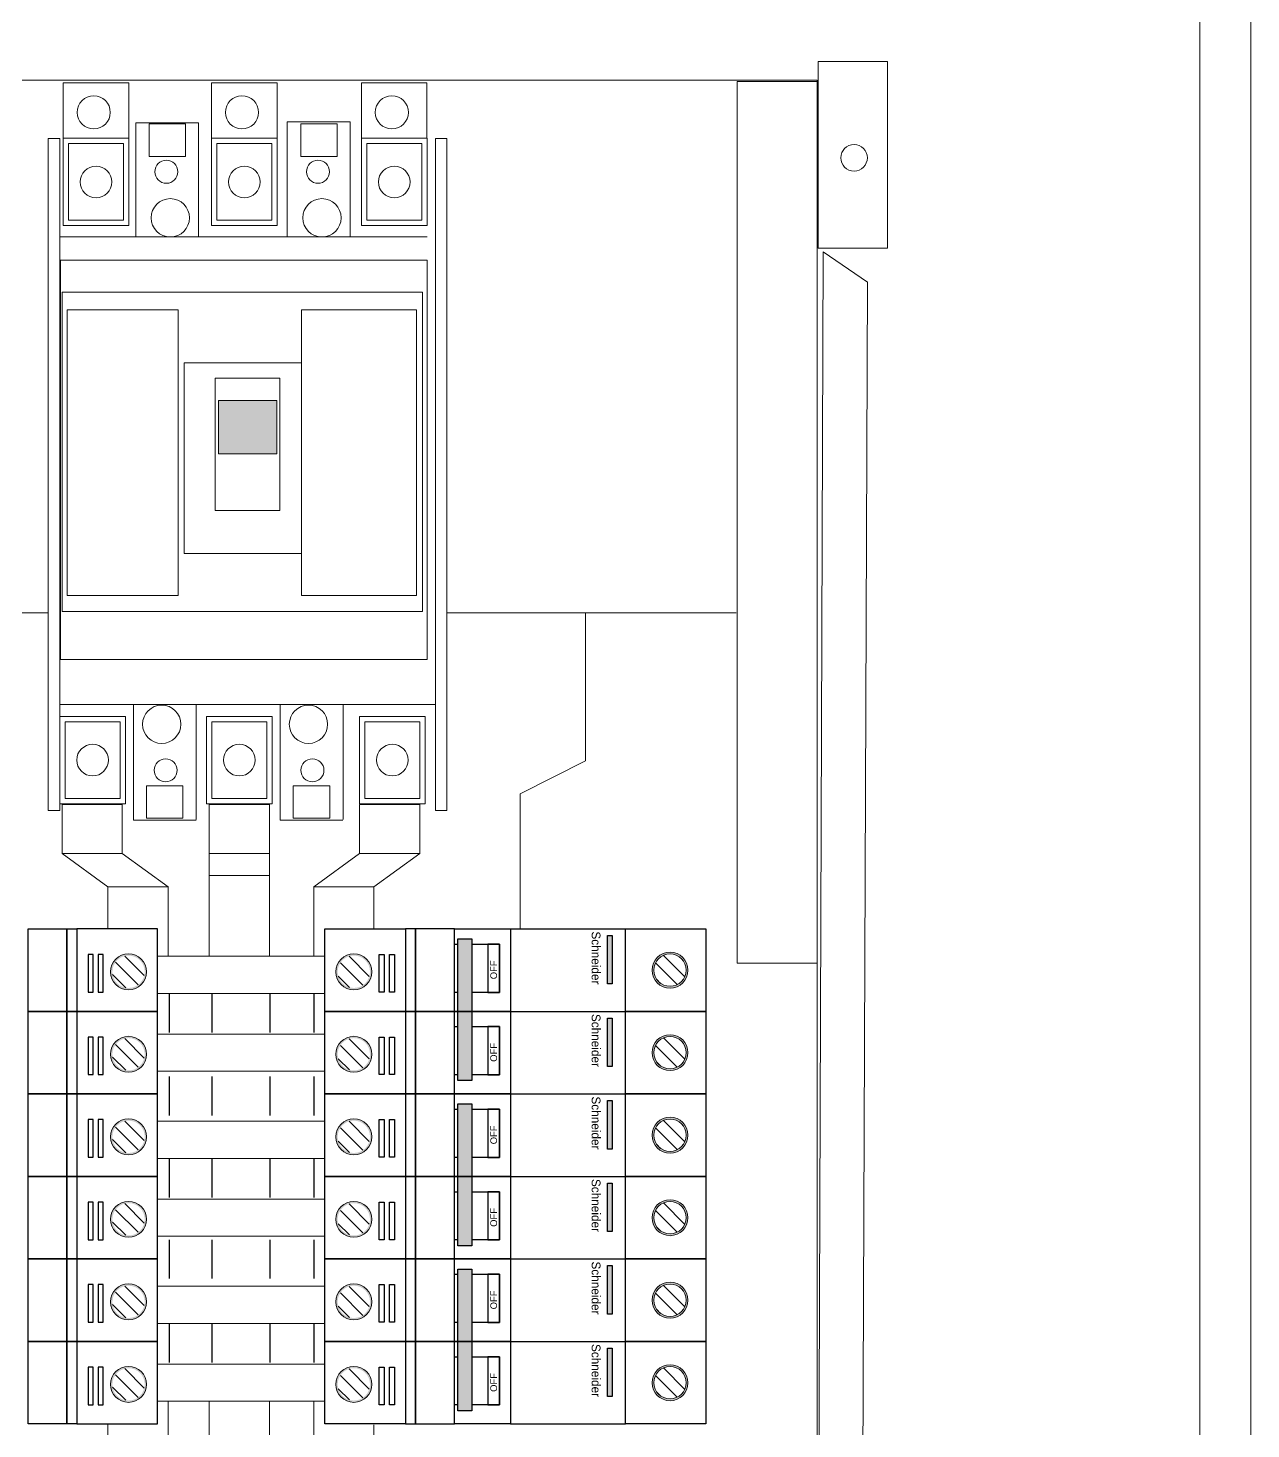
# Model space of a CAD drawing. Header units: inches. Extents: x 18739 to 22272, y 3658 to 7913.
# Drawn here: x 21769.75 to 21795.97, y 5775.41 to 5805.43 of the extents above; entities that cross this region are included whole.
import ezdxf

# ---------------------------------------------------------------- set-up
doc = ezdxf.new("R2010")
doc.units = ezdxf.units.IN
doc.header["$MEASUREMENT"] = 0
for name, color, linetype, lineweight in [('125-250AT', 7, 'Continuous', 13), ('breaker', 8, 'Continuous', 13), ('ENCLOSRURE', 7, 'Continuous', 20), ('LUGS', 251, 'Continuous', 5)]:
    doc.layers.add(name, color=color, linetype=linetype, lineweight=lineweight)
doc.layers.add('20-80AT', color=85, linetype='Continuous')
doc.styles.get("Standard").update_dxf_attribs({"font": 'arial.ttf'})

msp = doc.modelspace()

# ---------------------------------------------------------------- hatches: boundary and pattern name
h = msp.add_hatch(color=3)
h.dxf.hatch_style = 1
h.paths.add_polyline_path([(21778.96689, 5785.90895), (21779.26848, 5785.90895), (21779.26848, 5782.87287), (21778.96689, 5782.87287)])
h = msp.add_hatch(color=3)
h.dxf.hatch_style = 1
h.paths.add_polyline_path([(21782.27849, 5785.9829), (21782.17707, 5785.9829), (21782.17707, 5784.9438), (21782.27849, 5784.9438)])
h = msp.add_hatch(color=3)
h.dxf.hatch_style = 1
h.paths.add_polyline_path([(21782.2785, 5784.21449), (21782.17709, 5784.21449), (21782.17709, 5783.17539), (21782.2785, 5783.17539)])
h = msp.add_hatch(color=3)
h.dxf.hatch_style = 1
h.paths.add_polyline_path([(21778.96688, 5782.37214), (21779.26846, 5782.37214), (21779.26846, 5779.33606), (21778.96688, 5779.33606)])
h = msp.add_hatch(color=3)
h.dxf.hatch_style = 1
h.paths.add_polyline_path([(21782.27847, 5782.44609), (21782.17706, 5782.44609), (21782.17706, 5781.40699), (21782.27847, 5781.40699)])
h = msp.add_hatch(color=3)
h.dxf.hatch_style = 1
h.paths.add_polyline_path([(21782.27849, 5780.67768), (21782.17707, 5780.67768), (21782.17707, 5779.63858), (21782.27849, 5779.63858)])
h = msp.add_hatch(color=3)
h.dxf.hatch_style = 1
h.paths.add_polyline_path([(21782.27846, 5778.90928), (21782.17705, 5778.90928), (21782.17705, 5777.87018), (21782.27846, 5777.87018)])
h = msp.add_hatch(color=3)
h.dxf.hatch_style = 1
h.paths.add_polyline_path([(21778.96686, 5778.83533), (21779.26845, 5778.83533), (21779.26845, 5775.79925), (21778.96686, 5775.79925)])
h = msp.add_hatch(color=3)
h.dxf.hatch_style = 1
h.paths.add_polyline_path([(21782.27847, 5777.14087), (21782.17706, 5777.14087), (21782.17706, 5776.10177), (21782.27847, 5776.10177)])
at = {"layer": 'ENCLOSRURE'}
h = msp.add_hatch(color=6, dxfattribs=at)
h.dxf.hatch_style = 1
h.paths.add_polyline_path([(21775.08615, 5797.44837), (21773.83663, 5797.44837), (21773.83663, 5796.30608), (21775.08615, 5796.30608)])
h = msp.add_hatch(color=253, dxfattribs=at)
h.dxf.hatch_style = 1
h.paths.add_polyline_path([(21771.90665, 5784.82035, 1), (21771.90665, 5785.59113, 1)])
h.paths.add_polyline_path([(21771.90665, 5785.55228, -1), (21771.90665, 5784.85919, -1)], flags=16)
h = msp.add_hatch(dxfattribs=at)
h.set_pattern_fill('ANSI31', color=253, scale=1.86272, angle=90)
h.set_pattern_definition([(135, (16649.22129, -7159.41237), (-0.1646427027, -0.1646427027), [])])
h.paths.add_polyline_path([(21771.90665, 5785.55228, 1), (21771.90665, 5784.85919, 1)])
h = msp.add_hatch(color=253, dxfattribs=at)
h.dxf.hatch_style = 1
h.paths.add_polyline_path([(21776.73731, 5784.82036, -1), (21776.73731, 5785.59113, -1)])
h.paths.add_polyline_path([(21776.73731, 5785.55229, 1), (21776.73731, 5784.8592, 1)], flags=16)
h = msp.add_hatch(dxfattribs=at)
h.set_pattern_fill('ANSI31', color=253, scale=1.86272, angle=90)
h.set_pattern_definition([(135, (16649.0859, -7159.41236), (-0.1646427027, -0.1646427027), [])])
h.paths.add_polyline_path([(21776.73731, 5785.55229, -1), (21776.73731, 5784.8592, -1)])
h = msp.add_hatch(color=253, dxfattribs=at)
h.dxf.hatch_style = 1
h.paths.add_polyline_path([(21783.902, 5785.24069, 1), (21783.13122, 5785.24069, 1)])
h.paths.add_polyline_path([(21783.86315, 5785.24069, 1), (21783.17006, 5785.24069, 1)], flags=16)
h = msp.add_hatch(dxfattribs=at)
h.set_pattern_fill('ANSI31', color=253, scale=1.86272, angle=90)
h.set_pattern_definition([(135, (16642.3066, -7159.37741), (-0.1646427027, -0.1646427027), [])])
h.paths.add_polyline_path([(21783.86315, 5785.24069, 1), (21783.17006, 5785.24069, 1)])
h = msp.add_hatch(color=253, dxfattribs=at)
h.dxf.hatch_style = 1
h.paths.add_polyline_path([(21771.90664, 5783.05194, 1), (21771.90664, 5783.82272, 1)])
h.paths.add_polyline_path([(21771.90664, 5783.78388, -1), (21771.90664, 5783.09079, -1)], flags=16)
h = msp.add_hatch(dxfattribs=at)
h.set_pattern_fill('ANSI31', color=253, scale=1.86272, angle=90)
h.set_pattern_definition([(135, (16649.22128, -7161.18078), (-0.1646427027, -0.1646427027), [])])
h.paths.add_polyline_path([(21771.90664, 5783.78388, 1), (21771.90664, 5783.09079, 1)])
h = msp.add_hatch(color=253, dxfattribs=at)
h.dxf.hatch_style = 1
h.paths.add_polyline_path([(21776.73733, 5783.05194, -1), (21776.73733, 5783.82272, -1)])
h.paths.add_polyline_path([(21776.73733, 5783.78388, 1), (21776.73733, 5783.09079, 1)], flags=16)
h = msp.add_hatch(dxfattribs=at)
h.set_pattern_fill('ANSI31', color=253, scale=1.86272, angle=90)
h.set_pattern_definition([(135, (16649.0859, -7161.18078), (-0.1646427027, -0.1646427027), [])])
h.paths.add_polyline_path([(21776.73733, 5783.78388, -1), (21776.73733, 5783.09079, -1)])
h = msp.add_hatch(color=253, dxfattribs=at)
h.dxf.hatch_style = 1
h.paths.add_polyline_path([(21783.90201, 5783.47228, 1), (21783.13123, 5783.47228, 1)])
h.paths.add_polyline_path([(21783.86317, 5783.47228, 1), (21783.17008, 5783.47228, 1)], flags=16)
h = msp.add_hatch(dxfattribs=at)
h.set_pattern_fill('ANSI31', color=253, scale=1.86272, angle=90)
h.set_pattern_definition([(135, (16642.30662, -7161.14583), (-0.1646427027, -0.1646427027), [])])
h.paths.add_polyline_path([(21783.86317, 5783.47228, 1), (21783.17008, 5783.47228, 1)])
h = msp.add_hatch(color=253, dxfattribs=at)
h.dxf.hatch_style = 1
h.paths.add_polyline_path([(21771.90664, 5781.28354, 1), (21771.90664, 5782.05432, 1)])
h.paths.add_polyline_path([(21771.90664, 5782.01547, -1), (21771.90664, 5781.32238, -1)], flags=16)
h = msp.add_hatch(dxfattribs=at)
h.set_pattern_fill('ANSI31', color=253, scale=1.86272, angle=90)
h.set_pattern_definition([(135, (16649.22127, -7162.94918), (-0.1646427027, -0.1646427027), [])])
h.paths.add_polyline_path([(21771.90664, 5782.01547, 1), (21771.90664, 5781.32238, 1)])
h = msp.add_hatch(color=253, dxfattribs=at)
h.dxf.hatch_style = 1
h.paths.add_polyline_path([(21776.7373, 5781.28355, -1), (21776.7373, 5782.05433, -1)])
h.paths.add_polyline_path([(21776.7373, 5782.01548, 1), (21776.7373, 5781.32239, 1)], flags=16)
h = msp.add_hatch(dxfattribs=at)
h.set_pattern_fill('ANSI31', color=253, scale=1.86272, angle=90)
h.set_pattern_definition([(135, (16649.08588, -7162.94917), (-0.1646427027, -0.1646427027), [])])
h.paths.add_polyline_path([(21776.7373, 5782.01548, -1), (21776.7373, 5781.32239, -1)])
h = msp.add_hatch(color=253, dxfattribs=at)
h.dxf.hatch_style = 1
h.paths.add_polyline_path([(21783.90199, 5781.70389, 1), (21783.13121, 5781.70389, 1)])
h.paths.add_polyline_path([(21783.86314, 5781.70389, 1), (21783.17005, 5781.70389, 1)], flags=16)
h = msp.add_hatch(dxfattribs=at)
h.set_pattern_fill('ANSI31', color=253, scale=1.86272, angle=90)
h.set_pattern_definition([(135, (16642.3066, -7162.91422), (-0.1646427027, -0.1646427027), [])])
h.paths.add_polyline_path([(21783.86314, 5781.70389, 1), (21783.17005, 5781.70389, 1)])
h = msp.add_hatch(color=253, dxfattribs=at)
h.dxf.hatch_style = 1
h.paths.add_polyline_path([(21771.90663, 5779.51513, 1), (21771.90663, 5780.28591, 1)])
h.paths.add_polyline_path([(21771.90663, 5780.24707, -1), (21771.90663, 5779.55398, -1)], flags=16)
h = msp.add_hatch(dxfattribs=at)
h.set_pattern_fill('ANSI31', color=253, scale=1.86272, angle=90)
h.set_pattern_definition([(135, (16649.22127, -7164.71758), (-0.1646427027, -0.1646427027), [])])
h.paths.add_polyline_path([(21771.90663, 5780.24707, 1), (21771.90663, 5779.55398, 1)])
h = msp.add_hatch(color=253, dxfattribs=at)
h.dxf.hatch_style = 1
h.paths.add_polyline_path([(21776.73731, 5779.51513, -1), (21776.73731, 5780.28591, -1)])
h.paths.add_polyline_path([(21776.73731, 5780.24707, 1), (21776.73731, 5779.55398, 1)], flags=16)
h = msp.add_hatch(dxfattribs=at)
h.set_pattern_fill('ANSI31', color=253, scale=1.86272, angle=90)
h.set_pattern_definition([(135, (16649.0859, -7164.71758), (-0.1646427027, -0.1646427027), [])])
h.paths.add_polyline_path([(21776.73731, 5780.24707, -1), (21776.73731, 5779.55398, -1)])
h = msp.add_hatch(color=253, dxfattribs=at)
h.dxf.hatch_style = 1
h.paths.add_polyline_path([(21783.902, 5779.93547, 1), (21783.13122, 5779.93547, 1)])
h.paths.add_polyline_path([(21783.86315, 5779.93547, 1), (21783.17006, 5779.93547, 1)], flags=16)
h = msp.add_hatch(dxfattribs=at)
h.set_pattern_fill('ANSI31', color=253, scale=1.86272, angle=90)
h.set_pattern_definition([(135, (16642.3066, -7164.68263), (-0.1646427027, -0.1646427027), [])])
h.paths.add_polyline_path([(21783.86315, 5779.93547, 1), (21783.17006, 5779.93547, 1)])
h = msp.add_hatch(color=253, dxfattribs=at)
h.dxf.hatch_style = 1
h.paths.add_polyline_path([(21783.90197, 5778.16708, 1), (21783.13119, 5778.16708, 1)])
h.paths.add_polyline_path([(21783.86313, 5778.16708, 1), (21783.17004, 5778.16708, 1)], flags=16)
h = msp.add_hatch(color=253, dxfattribs=at)
h.dxf.hatch_style = 1
h.paths.add_polyline_path([(21771.90663, 5777.74673, 1), (21771.90663, 5778.51751, 1)])
h.paths.add_polyline_path([(21771.90663, 5778.47866, -1), (21771.90663, 5777.78557, -1)], flags=16)
h = msp.add_hatch(dxfattribs=at)
h.set_pattern_fill('ANSI31', color=253, scale=1.86272, angle=90)
h.set_pattern_definition([(135, (16649.22126, -7166.486), (-0.1646427027, -0.1646427027), [])])
h.paths.add_polyline_path([(21771.90663, 5778.47866, 1), (21771.90663, 5777.78557, 1)])
h = msp.add_hatch(color=253, dxfattribs=at)
h.dxf.hatch_style = 1
h.paths.add_polyline_path([(21776.73729, 5777.74674, -1), (21776.73729, 5778.51752, -1)])
h.paths.add_polyline_path([(21776.73729, 5778.47867, 1), (21776.73729, 5777.78558, 1)], flags=16)
h = msp.add_hatch(dxfattribs=at)
h.set_pattern_fill('ANSI31', color=253, scale=1.86272, angle=90)
h.set_pattern_definition([(135, (16649.08587, -7166.48598), (-0.1646427027, -0.1646427027), [])])
h.paths.add_polyline_path([(21776.73729, 5778.47867, -1), (21776.73729, 5777.78558, -1)])
h = msp.add_hatch(dxfattribs=at)
h.set_pattern_fill('ANSI31', color=253, scale=1.86272, angle=90)
h.set_pattern_definition([(135, (16642.30658, -7166.45103), (-0.1646427027, -0.1646427027), [])])
h.paths.add_polyline_path([(21783.86313, 5778.16708, 1), (21783.17004, 5778.16708, 1)])
h = msp.add_hatch(color=253, dxfattribs=at)
h.dxf.hatch_style = 1
h.paths.add_polyline_path([(21771.90662, 5775.97833, 1), (21771.90662, 5776.7491, 1)])
h.paths.add_polyline_path([(21771.90662, 5776.71026, -1), (21771.90662, 5776.01717, -1)], flags=16)
h = msp.add_hatch(color=253, dxfattribs=at)
h.dxf.hatch_style = 1
h.paths.add_polyline_path([(21776.7373, 5775.97833, -1), (21776.7373, 5776.7491, -1)])
h.paths.add_polyline_path([(21776.7373, 5776.71026, 1), (21776.7373, 5776.01717, 1)], flags=16)
h = msp.add_hatch(color=253, dxfattribs=at)
h.dxf.hatch_style = 1
h.paths.add_polyline_path([(21783.90199, 5776.39867, 1), (21783.13121, 5776.39867, 1)])
h.paths.add_polyline_path([(21783.86314, 5776.39867, 1), (21783.17005, 5776.39867, 1)], flags=16)
h = msp.add_hatch(dxfattribs=at)
h.set_pattern_fill('ANSI31', color=253, scale=1.86272, angle=90)
h.set_pattern_definition([(135, (16642.3066, -7168.21944), (-0.1646427027, -0.1646427027), [])])
h.paths.add_polyline_path([(21783.86314, 5776.39867, 1), (21783.17005, 5776.39867, 1)])
h = msp.add_hatch(dxfattribs=at)
h.set_pattern_fill('ANSI31', color=253, scale=1.86272, angle=90)
h.set_pattern_definition([(135, (16649.22126, -7168.2544), (-0.1646427027, -0.1646427027), [])])
h.paths.add_polyline_path([(21771.90662, 5776.71026, 1), (21771.90662, 5776.01717, 1)])
h = msp.add_hatch(dxfattribs=at)
h.set_pattern_fill('ANSI31', color=253, scale=1.86272, angle=90)
h.set_pattern_definition([(135, (16649.08588, -7168.2544), (-0.1646427027, -0.1646427027), [])])
h.paths.add_polyline_path([(21776.7373, 5776.71026, -1), (21776.7373, 5776.01717, -1)])

# ---------------------------------------------------------------- linework, layer by layer
at = {"color": 0}
for p, q in [((21780.09686, 5786.12503), (21782.55885, 5786.12503)), ((21772.77421, 5784.7384), (21772.77421, 5783.90472)), ((21773.69346, 5784.7384), (21773.69346, 5783.90472)), ((21774.93328, 5784.7384), (21774.93328, 5783.90472)), ((21775.87731, 5784.7384), (21775.87731, 5783.90472)), ((21772.77421, 5782.95994), (21772.77421, 5782.12626)), ((21773.69346, 5782.95994), (21773.69346, 5782.12626)), ((21774.93328, 5782.95994), (21774.93328, 5782.12626)), ((21775.87731, 5782.95994), (21775.87731, 5782.12626)), ((21780.09685, 5782.58822), (21782.55883, 5782.58822)), ((21772.7742, 5781.20159), (21772.7742, 5780.36791)), ((21773.69345, 5781.20159), (21773.69345, 5780.36791)), ((21774.93327, 5781.20159), (21774.93327, 5780.36791)), ((21775.8773, 5781.20159), (21775.8773, 5780.36791)), ((21772.77421, 5779.46265), (21772.77421, 5778.62896)), ((21773.69346, 5779.46265), (21773.69346, 5778.62896)), ((21774.93328, 5779.46265), (21774.93328, 5778.62896)), ((21775.87731, 5779.46265), (21775.87731, 5778.62896)), ((21780.09684, 5779.05141), (21782.55882, 5779.05141)), ((21772.77419, 5777.66478), (21772.77419, 5776.8311)), ((21773.69343, 5777.66478), (21773.69343, 5776.8311)), ((21774.93326, 5777.66478), (21774.93326, 5776.8311)), ((21775.87728, 5777.66478), (21775.87728, 5776.8311)), ((21780.09686, 5775.5146), (21782.55885, 5775.5146))]:
    msp.add_line(p, q, dxfattribs=at)
at = {"color": 3}
for points in [[(21778.96689, 5782.87287), (21778.96689, 5785.90895), (21779.26848, 5785.90895), (21779.26848, 5782.87287)], [(21782.27849, 5785.9829), (21782.27849, 5784.9438), (21782.17707, 5784.9438), (21782.17707, 5785.9829)], [(21782.2785, 5784.21449), (21782.2785, 5783.17539), (21782.17709, 5783.17539), (21782.17709, 5784.21449)], [(21778.96688, 5779.33606), (21778.96688, 5782.37214), (21779.26846, 5782.37214), (21779.26846, 5779.33606)], [(21782.27847, 5782.44609), (21782.27847, 5781.40699), (21782.17706, 5781.40699), (21782.17706, 5782.44609)], [(21782.27849, 5780.67768), (21782.27849, 5779.63858), (21782.17707, 5779.63858), (21782.17707, 5780.67768)], [(21782.27846, 5778.90928), (21782.27846, 5777.87018), (21782.17705, 5777.87018), (21782.17705, 5778.90928)], [(21778.96686, 5775.79925), (21778.96686, 5778.83533), (21779.26845, 5778.83533), (21779.26845, 5775.79925)], [(21782.27847, 5777.14087), (21782.27847, 5776.10177), (21782.17706, 5776.10177), (21782.17706, 5777.14087)]]:
    msp.add_lwpolyline(points, close=True, dxfattribs=at)
at = {"layer": '125-250AT'}
for p, q in [((21772.06049, 5803.40091, -847.11852), (21773.40874, 5803.40091, -847.11852)), ((21772.06049, 5803.40091, -847.11852), (21772.06049, 5800.95359, -847.11852)), ((21772.06049, 5803.40091, -946.22866), (21772.06049, 5800.95359, -946.22866)), ((21772.06049, 5803.40091, -1042.14108), (21772.06049, 5800.95359, -1042.14108)), ((21773.40874, 5803.40091, -847.11852), (21773.40874, 5800.95359, -847.11852)), ((21775.31113, 5803.42177, -847.11852), (21775.31113, 5800.95359, -847.11852)), ((21776.65938, 5803.42177, -847.11852), (21775.31113, 5803.42177, -847.11852)), ((21775.31113, 5803.40091, -946.22866), (21775.31113, 5800.95359, -946.22866)), ((21775.31113, 5803.40091, -1042.14108), (21775.31113, 5800.95359, -1042.14108)), ((21776.65938, 5803.42177, -847.11852), (21776.65938, 5800.95359, -847.11852)), ((21770.18596, 5791.38757, 8.67802), (21770.18596, 5803.06325, 8.67802)), ((21770.18596, 5803.06325, 8.67802), (21770.43023, 5803.06325, 8.67802)), ((21770.43023, 5803.06325, 8.67802), (21770.43023, 5788.66002, 8.67802)), ((21778.4895, 5791.38757, -847.11852), (21778.4895, 5803.06325, -847.11852)), ((21778.4895, 5803.06325, -847.11852), (21778.73376, 5803.06325, -847.11852)), ((21778.73376, 5803.06325, -847.11852), (21778.73376, 5788.66002, -847.11852)), ((21778.30749, 5800.95359, -847.11852), (21770.43023, 5800.95359, 8.67802)), ((21770.18596, 5791.38757, 8.67802), (21770.18584, 5788.66002, 8.67802)), ((21770.18596, 5791.38757, -90.43213), (21770.18596, 5788.94024, -90.43213)), ((21770.18596, 5791.38757, -186.34454), (21770.18596, 5788.94024, -186.34454)), ((21778.4895, 5791.38757, -847.11852), (21778.48938, 5788.66002, -847.11852)), ((21778.4895, 5791.38757, -946.22866), (21778.4895, 5788.94024, -946.22866)), ((21778.4895, 5791.38757, -1042.14108), (21778.4895, 5788.94024, -1042.14108)), ((21770.43023, 5790.93207, 8.67802), (21778.4895, 5790.93207, -847.11852)), ((21772.01092, 5788.45169, -847.11852), (21772.01092, 5790.91987, -847.11852)), ((21773.35917, 5788.47255, -847.11852), (21773.35917, 5790.91987, -847.11852)), ((21773.35917, 5788.47255, -946.22866), (21773.35917, 5790.91987, -946.22866)), ((21773.35917, 5788.47255, -1042.14108), (21773.35917, 5790.91987, -1042.14108)), ((21775.15794, 5788.45169, -1702.91506), (21775.15794, 5790.91987, -1702.91506)), ((21776.5062, 5788.47255, -1702.91506), (21776.5062, 5790.91987, -1702.91506)), ((21776.5062, 5788.47255, -1802.0252), (21776.5062, 5790.91987, -1802.0252)), ((21776.5062, 5788.47255, -1897.93761), (21776.5062, 5790.91987, -1897.93761)), ((21770.43023, 5788.66002, 8.67802), (21770.18584, 5788.66002, 8.67802)), ((21773.35521, 5788.45169, -847.11852), (21772.01092, 5788.45169, -847.11852)), ((21776.50223, 5788.45169, -1702.91506), (21775.15794, 5788.45169, -1702.91506)), ((21778.73376, 5788.66002, -847.11852), (21778.48938, 5788.66002, -847.11852))]:
    msp.add_line(p, q, dxfattribs=at)
for points, elevation in [([(21772.34661, 5803.37742), (21773.12851, 5803.37742), (21773.12851, 5802.67956), (21772.34661, 5802.67956)], -847.11852), ([(21775.59725, 5803.37742), (21776.37915, 5803.37742), (21776.37915, 5802.67956), (21775.59725, 5802.67956)], -847.11852), ([(21770.5053, 5803.06875), (21771.9143, 5803.06875), (21771.9143, 5801.19529), (21770.5053, 5801.19529)], -847.11852), ([(21773.68405, 5803.06875), (21775.09305, 5803.06875), (21775.09305, 5801.19529), (21773.68405, 5801.19529)], -847.11852), ([(21778.30749, 5791.89676), (21770.4457, 5791.89676), (21770.4457, 5800.45811), (21778.30749, 5800.45811)], -847.11852), ([(21770.4852, 5792.9291), (21778.20802, 5792.9291), (21778.20802, 5799.77244), (21770.4852, 5799.77244)], 8.67802), ([(21771.83923, 5788.80471), (21770.43023, 5788.80471), (21770.43023, 5790.67817), (21771.83923, 5790.67817)], 8.67802), ([(21774.98625, 5788.80471), (21773.57725, 5788.80471), (21773.57725, 5790.67817), (21774.98625, 5790.67817)], -847.11852), ([(21778.26774, 5788.80471), (21776.85874, 5788.80471), (21776.85874, 5790.67817), (21778.26774, 5790.67817)], -847.11852), ([(21773.07305, 5788.49604), (21772.29115, 5788.49604), (21772.29115, 5789.1939), (21773.07305, 5789.1939)], -847.11852), ([(21776.22007, 5788.49604), (21775.43817, 5788.49604), (21775.43817, 5789.1939), (21776.22007, 5789.1939)], -1702.91506)]:
    msp.add_lwpolyline(points, close=True, dxfattribs=dict(at, elevation=elevation))
for points in [[(21770.59323, 5793.26583), (21770.59323, 5799.39436), (21772.97286, 5799.39436), (21772.97286, 5793.26583)], [(21775.61387, 5793.26583), (21775.61387, 5799.39436), (21778.07742, 5799.39436), (21778.07742, 5793.26583)], [(21773.10139, 5798.25561), (21775.61387, 5798.25561), (21775.61387, 5794.16855), (21773.10139, 5794.16855)], [(21773.76143, 5797.92666), (21775.15081, 5797.92666), (21775.15081, 5795.09161), (21773.76143, 5795.09161)], [(21773.83663, 5797.44837), (21775.08615, 5797.44837), (21775.08615, 5796.30608), (21773.83663, 5796.30608)]]:
    msp.add_lwpolyline(points, close=True, dxfattribs=at)
for centre, radius in [((21772.71798, 5802.35012, -847.11852), 0.24673), ((21775.96862, 5802.35012, -847.11852), 0.24673), ((21772.80168, 5801.36357, -847.11852), 0.41096), ((21772.80168, 5801.36357, -944.18459), 0.41096), ((21776.05232, 5801.36357, -847.11852), 0.41096), ((21776.05232, 5801.36357, -944.18459), 0.41096), ((21772.61798, 5790.50989, -847.11852), 0.41096), ((21772.61798, 5790.50989, -944.18459), 0.41096), ((21775.765, 5790.50989, -1702.91506), 0.41096), ((21775.765, 5790.50989, -1799.98112), 0.41096), ((21772.70168, 5789.52334, -847.11852), 0.24673), ((21775.8487, 5789.52334, -1702.91506), 0.24673)]:
    msp.add_circle(centre, radius, dxfattribs=at)
at = {"layer": '20-80AT', "color": 0}
for p, q in [((21780.09687, 5784.35667), (21782.55886, 5784.35661)), ((21780.09687, 5782.5883), (21782.55886, 5782.58824)), ((21780.09686, 5780.81986), (21782.55885, 5780.8198)), ((21780.09686, 5779.05149), (21782.55885, 5779.05144)), ((21780.09684, 5777.28305), (21782.55883, 5777.283)), ((21780.09684, 5775.51468), (21782.55883, 5775.51463))]:
    msp.add_line(p, q, dxfattribs=at)
for points in [[(21769.75092, 5786.12509), (21770.58307, 5786.12509), (21770.58307, 5784.35668), (21769.75092, 5784.35668)], [(21770.58307, 5786.12509), (21770.80086, 5786.12509), (21770.80086, 5784.35669), (21770.58307, 5784.35669)], [(21770.80087, 5786.1251), (21770.80086, 5784.35669), (21772.52586, 5784.35669), (21772.52586, 5786.1251)], [(21777.8431, 5786.12511), (21777.8431, 5784.3567), (21776.11811, 5784.3567), (21776.1181, 5786.12511)], [(21778.06089, 5786.1251), (21777.8431, 5786.1251), (21777.8431, 5784.3567), (21778.06089, 5784.3567)], [(21778.89305, 5786.1251), (21778.06089, 5786.1251), (21778.06089, 5784.35669), (21778.89305, 5784.35669)], [(21778.89314, 5784.35668), (21778.89314, 5786.12508), (21780.09686, 5786.12508), (21780.09686, 5784.35668)], [(21784.28384, 5786.12503), (21784.28384, 5784.35662), (21782.55885, 5784.35662), (21782.55885, 5786.12503)], [(21779.86107, 5784.76362), (21779.86107, 5785.79815), (21779.6129, 5785.79815), (21779.6129, 5784.76362)], [(21771.14514, 5784.76954), (21771.14514, 5785.5741), (21771.03766, 5785.5741), (21771.03766, 5784.76954)], [(21771.36255, 5784.76954), (21771.36255, 5785.5741), (21771.25506, 5785.5741), (21771.25506, 5784.76954)], [(21777.28142, 5784.76955), (21777.28142, 5785.5741), (21777.3889, 5785.5741), (21777.3889, 5784.76955)], [(21777.49882, 5784.76955), (21777.49882, 5785.5741), (21777.60631, 5785.5741), (21777.60631, 5784.76955)], [(21769.75091, 5784.35669), (21770.58307, 5784.35669), (21770.58307, 5782.58827), (21769.75091, 5782.58827)], [(21770.58307, 5784.35669), (21770.80086, 5784.35669), (21770.80086, 5782.58829), (21770.58307, 5782.58829)], [(21770.80086, 5784.35669), (21770.80086, 5782.58829), (21772.52585, 5782.58829), (21772.52586, 5784.35669)], [(21777.84311, 5784.35669), (21777.84312, 5782.58829), (21776.11812, 5782.58829), (21776.11812, 5784.35669)], [(21778.0609, 5784.35669), (21777.84312, 5784.35669), (21777.84312, 5782.58829), (21778.0609, 5782.58829)], [(21778.89306, 5784.35669), (21778.0609, 5784.35669), (21778.0609, 5782.58827), (21778.89306, 5782.58827)], [(21778.89315, 5782.58827), (21778.89315, 5784.35667), (21780.09687, 5784.35667), (21780.09688, 5782.58827)], [(21784.28385, 5784.35661), (21784.28386, 5782.58821), (21782.55886, 5782.58821), (21782.55886, 5784.35661)], [(21779.86109, 5782.99521), (21779.86109, 5784.02974), (21779.61291, 5784.02974), (21779.61291, 5782.99521)], [(21771.14514, 5783.00114), (21771.14514, 5783.80569), (21771.03765, 5783.80569), (21771.03765, 5783.00114)], [(21771.36254, 5783.00114), (21771.36254, 5783.80569), (21771.25506, 5783.80569), (21771.25506, 5783.00114)], [(21777.28143, 5783.00114), (21777.28143, 5783.80569), (21777.38891, 5783.80569), (21777.38891, 5783.00114)], [(21777.49883, 5783.00114), (21777.49883, 5783.80569), (21777.60632, 5783.80569), (21777.60632, 5783.00114)], [(21769.7509, 5782.58828), (21770.58306, 5782.58828), (21770.58306, 5780.81987), (21769.7509, 5780.81987)], [(21770.58306, 5782.58828), (21770.80085, 5782.58828), (21770.80085, 5780.81989), (21770.58306, 5780.81989)], [(21770.80086, 5782.58829), (21770.80085, 5780.81989), (21772.52584, 5780.81989), (21772.52585, 5782.58829)], [(21777.84308, 5782.5883), (21777.84309, 5780.81989), (21776.1181, 5780.81989), (21776.11809, 5782.5883)], [(21778.06088, 5782.58829), (21777.84309, 5782.58829), (21777.84309, 5780.81989), (21778.06088, 5780.81989)], [(21778.89304, 5782.58829), (21778.06088, 5782.58829), (21778.06088, 5780.81988), (21778.89304, 5780.81988)], [(21778.89313, 5780.81987), (21778.89312, 5782.58827), (21780.09684, 5782.58827), (21780.09685, 5780.81987)], [(21784.28383, 5782.58822), (21784.28383, 5780.81981), (21782.55884, 5780.81981), (21782.55883, 5782.58822)], [(21779.86106, 5781.22681), (21779.86106, 5782.26134), (21779.61288, 5782.26134), (21779.61288, 5781.22681)], [(21771.14513, 5781.23273), (21771.14513, 5782.03729), (21771.03764, 5782.03729), (21771.03764, 5781.23273)], [(21771.36254, 5781.23273), (21771.36254, 5782.03729), (21771.25505, 5782.03729), (21771.25505, 5781.23273)], [(21777.2814, 5781.23274), (21777.2814, 5782.03729), (21777.38889, 5782.03729), (21777.38889, 5781.23274)], [(21777.49881, 5781.23274), (21777.49881, 5782.03729), (21777.6063, 5782.03729), (21777.6063, 5781.23274)], [(21769.7509, 5780.81988), (21770.58305, 5780.81988), (21770.58305, 5779.05146), (21769.7509, 5779.05146)], [(21770.58305, 5780.81988), (21770.80084, 5780.81988), (21770.80084, 5779.05148), (21770.58305, 5779.05148)], [(21770.80085, 5780.81989), (21770.80084, 5779.05148), (21772.52584, 5779.05148), (21772.52584, 5780.81989)], [(21777.8431, 5780.81989), (21777.8431, 5779.05148), (21776.11811, 5779.05148), (21776.1181, 5780.81989)], [(21778.06089, 5780.81988), (21777.8431, 5780.81988), (21777.8431, 5779.05148), (21778.06089, 5779.05148)], [(21778.89305, 5780.81988), (21778.06089, 5780.81988), (21778.06089, 5779.05146), (21778.89305, 5779.05146)], [(21778.89314, 5779.05146), (21778.89314, 5780.81986), (21780.09686, 5780.81986), (21780.09686, 5779.05146)], [(21784.28384, 5780.8198), (21784.28385, 5779.0514), (21782.55885, 5779.0514), (21782.55885, 5780.8198)], [(21779.86107, 5779.4584), (21779.86107, 5780.49293), (21779.6129, 5780.49293), (21779.6129, 5779.4584)], [(21771.14512, 5779.46433), (21771.14512, 5780.26888), (21771.03764, 5780.26888), (21771.03764, 5779.46433)], [(21771.36253, 5779.46433), (21771.36253, 5780.26888), (21771.25505, 5780.26888), (21771.25505, 5779.46433)], [(21777.28142, 5779.46433), (21777.28142, 5780.26888), (21777.3889, 5780.26888), (21777.3889, 5779.46433)], [(21777.49882, 5779.46433), (21777.49882, 5780.26888), (21777.60631, 5780.26888), (21777.60631, 5779.46433)], [(21769.75089, 5779.05147), (21770.58305, 5779.05147), (21770.58305, 5777.28306), (21769.75089, 5777.28306)], [(21770.58305, 5779.05147), (21770.80084, 5779.05147), (21770.80084, 5777.28308), (21770.58305, 5777.28308)], [(21770.80084, 5779.05148), (21770.80084, 5777.28308), (21772.52583, 5777.28308), (21772.52584, 5779.05148)], [(21777.84307, 5779.05149), (21777.84308, 5777.28308), (21776.11808, 5777.28308), (21776.11808, 5779.05149)], [(21778.06087, 5779.05148), (21777.84308, 5779.05148), (21777.84308, 5777.28308), (21778.06087, 5777.28308)], [(21778.89302, 5779.05148), (21778.06087, 5779.05148), (21778.06087, 5777.28307), (21778.89302, 5777.28307)], [(21778.89312, 5777.28306), (21778.89311, 5779.05146), (21780.09683, 5779.05146), (21780.09684, 5777.28306)], [(21784.28381, 5779.05141), (21784.28382, 5777.283), (21782.55883, 5777.283), (21782.55882, 5779.05141)], [(21779.86105, 5777.69), (21779.86105, 5778.72453), (21779.61287, 5778.72453), (21779.61287, 5777.69)], [(21771.14512, 5777.69592), (21771.14512, 5778.50048), (21771.03763, 5778.50048), (21771.03763, 5777.69592)], [(21771.36252, 5777.69592), (21771.36252, 5778.50048), (21771.25504, 5778.50048), (21771.25504, 5777.69592)], [(21777.28139, 5777.69593), (21777.28139, 5778.50049), (21777.38888, 5778.50049), (21777.38888, 5777.69593)], [(21777.4988, 5777.69593), (21777.4988, 5778.50049), (21777.60628, 5778.50049), (21777.60628, 5777.69593)], [(21769.75089, 5777.28307), (21770.58304, 5777.28307), (21770.58304, 5775.51466), (21769.75089, 5775.51466)], [(21770.58304, 5777.28307), (21770.80083, 5777.28307), (21770.80083, 5775.51467), (21770.58304, 5775.51467)], [(21770.80084, 5777.28308), (21770.80083, 5775.51467), (21772.52582, 5775.51467), (21772.52583, 5777.28308)], [(21777.84308, 5777.28308), (21777.84309, 5775.51467), (21776.1181, 5775.51467), (21776.11809, 5777.28308)], [(21778.06088, 5777.28307), (21777.84309, 5777.28307), (21777.84309, 5775.51467), (21778.06088, 5775.51467)], [(21778.89304, 5777.28307), (21778.06088, 5777.28307), (21778.06088, 5775.51466), (21778.89304, 5775.51466)], [(21778.89313, 5775.51465), (21778.89312, 5777.28305), (21780.09684, 5777.28305), (21780.09685, 5775.51465)], [(21784.28383, 5777.283), (21784.28383, 5775.51459), (21782.55884, 5775.51459), (21782.55883, 5777.283)], [(21779.86106, 5775.92159), (21779.86106, 5776.95612), (21779.61288, 5776.95612), (21779.61288, 5775.92159)], [(21771.14511, 5775.92752), (21771.14511, 5776.73207), (21771.03763, 5776.73207), (21771.03763, 5775.92752)], [(21771.36252, 5775.92752), (21771.36252, 5776.73207), (21771.25503, 5776.73207), (21771.25503, 5775.92752)], [(21777.2814, 5775.92752), (21777.2814, 5776.73207), (21777.38889, 5776.73207), (21777.38889, 5775.92752)], [(21777.49881, 5775.92752), (21777.49881, 5776.73207), (21777.6063, 5776.73207), (21777.6063, 5775.92752)]]:
    msp.add_lwpolyline(points, close=True, dxfattribs=at)
for points in [[(21780.09686, 5786.12503), (21780.09686, 5784.35666), (21782.55885, 5784.35666), (21782.55885, 5786.12503)], [(21778.96689, 5784.76362), (21778.89314, 5784.76362), (21778.89314, 5785.79815), (21778.96688, 5785.79815)], [(21779.26847, 5785.79815), (21779.86107, 5785.79815), (21779.86107, 5784.76362), (21779.26847, 5784.76362)], [(21780.09687, 5784.35666), (21778.89306, 5784.35668)], [(21778.89306, 5784.35667), (21778.96689, 5784.35667)], [(21779.26848, 5784.35666), (21780.09687, 5784.35665)], [(21780.09688, 5784.35661), (21780.09688, 5782.58824), (21782.55886, 5782.58824), (21782.55886, 5784.35661)], [(21778.9669, 5782.99521), (21778.89316, 5782.99521), (21778.89316, 5784.02974), (21778.9669, 5784.02974)], [(21779.26849, 5784.02974), (21779.86109, 5784.02974), (21779.86109, 5782.99521), (21779.26849, 5782.99521)], [(21780.09685, 5782.58822), (21780.09685, 5780.81985), (21782.55883, 5780.81985), (21782.55883, 5782.58822)], [(21778.96688, 5781.22681), (21778.89313, 5781.22681), (21778.89313, 5782.26134), (21778.96687, 5782.26134)], [(21779.26846, 5782.26134), (21779.86106, 5782.26134), (21779.86106, 5781.22681), (21779.26846, 5781.22681)], [(21780.09686, 5780.81985), (21778.89305, 5780.81987)], [(21778.89305, 5780.81986), (21778.96688, 5780.81986)], [(21779.26847, 5780.81985), (21780.09686, 5780.81984)], [(21780.09686, 5780.8198), (21780.09686, 5779.05144), (21782.55885, 5779.05144), (21782.55885, 5780.8198)], [(21778.96689, 5779.4584), (21778.89314, 5779.4584), (21778.89314, 5780.49293), (21778.96689, 5780.49293)], [(21779.26847, 5780.49293), (21779.86107, 5780.49293), (21779.86107, 5779.4584), (21779.26847, 5779.4584)], [(21780.09684, 5779.05141), (21780.09684, 5777.28304), (21782.55882, 5777.28304), (21782.55882, 5779.05141)], [(21778.96686, 5777.69), (21778.89312, 5777.69), (21778.89312, 5778.72453), (21778.96686, 5778.72453)], [(21779.26845, 5778.72453), (21779.86105, 5778.72453), (21779.86105, 5777.69), (21779.26845, 5777.69)], [(21780.09684, 5777.28304), (21778.89303, 5777.28306)], [(21778.89303, 5777.28305), (21778.96687, 5777.28305)], [(21779.26846, 5777.28304), (21780.09684, 5777.28303)], [(21780.09685, 5777.283), (21780.09685, 5775.51463), (21782.55883, 5775.51463), (21782.55883, 5777.283)], [(21778.96688, 5775.92159), (21778.89313, 5775.92159), (21778.89313, 5776.95612), (21778.96687, 5776.95612)], [(21779.26846, 5776.95612), (21779.86106, 5776.95612), (21779.86106, 5775.92159), (21779.26846, 5775.92159)]]:
    msp.add_lwpolyline(points, dxfattribs=at)
at = {"layer": 'breaker'}
for points, elevation in [([(21771.91268, 5804.25323), (21771.91268, 5803.06875), (21770.50692, 5803.06875), (21770.50692, 5804.25323)], -847.11852), ([(21775.09143, 5804.25323), (21775.09143, 5803.06875), (21773.68567, 5803.06875), (21773.68567, 5804.25323)], -847.11852), ([(21778.30587, 5804.25323), (21778.30587, 5803.06875), (21776.90011, 5803.06875), (21776.90011, 5804.25323)], -847.11852), ([(21770.62057, 5802.95348), (21771.79902, 5802.95348), (21771.79902, 5801.31056), (21770.62057, 5801.31056)], -847.11852), ([(21773.79933, 5802.95348), (21774.97778, 5802.95348), (21774.97778, 5801.31056), (21773.79933, 5801.31056)], -847.11852), ([(21776.89849, 5803.06875), (21778.30749, 5803.06875), (21778.30749, 5801.19529), (21776.89849, 5801.19529)], -847.11852), ([(21777.01377, 5802.95348), (21778.19222, 5802.95348), (21778.19222, 5801.31056), (21777.01377, 5801.31056)], -847.11852), ([(21770.5455, 5790.5629), (21771.72395, 5790.5629), (21771.72395, 5788.91999), (21770.5455, 5788.91999)], 8.67802), ([(21773.69252, 5790.5629), (21774.87097, 5790.5629), (21774.87097, 5788.91999), (21773.69252, 5788.91999)], -847.11852), ([(21776.97401, 5790.5629), (21778.15247, 5790.5629), (21778.15247, 5788.91999), (21776.97401, 5788.91999)], -847.11852)]:
    msp.add_lwpolyline(points, close=True, dxfattribs=dict(at, elevation=elevation))
for centre, radius in [((21771.16015, 5803.62306, -90.77189), 0.35533), ((21774.33891, 5803.62306, -90.77189), 0.35533), ((21777.55335, 5803.62306, -90.77189), 0.35533), ((21771.2098, 5802.13202, -847.23737), 0.33867), ((21771.2098, 5802.13202, -949.04479), 0.33867), ((21771.2098, 5802.13202, -1046.7023), 0.33867), ((21774.38855, 5802.13202, -847.23737), 0.33867), ((21774.38855, 5802.13202, -949.04479), 0.33867), ((21774.38855, 5802.13202, -1046.7023), 0.33867), ((21777.60299, 5802.13202, -847.23737), 0.33867), ((21777.60299, 5802.13202, -949.04479), 0.33867), ((21777.60299, 5802.13202, -1046.7023), 0.33867), ((21771.13473, 5789.74144, 8.55917), 0.33867), ((21771.13473, 5789.74144, -93.24825), 0.33867), ((21771.13473, 5789.74144, -190.90577), 0.33867), ((21774.28175, 5789.74144, -847.23737), 0.33867), ((21774.28175, 5789.74144, -949.04479), 0.33867), ((21774.28175, 5789.74144, -1046.7023), 0.33867), ((21777.56324, 5789.74144, -847.23737), 0.33867), ((21777.56324, 5789.74144, -949.04479), 0.33867), ((21777.56324, 5789.74144, -1046.7023), 0.33867)]:
    msp.add_circle(centre, radius, dxfattribs=at)
at = {"layer": 'ENCLOSRURE', "color": 252}
for p, q in [((21763.9717, 5792.89758), (21770.18355, 5792.89758)), ((21778.72092, 5792.89758), (21784.93277, 5792.89758)), ((21781.70109, 5792.89902), (21781.70109, 5789.72973)), ((21781.70109, 5789.72973), (21780.30282, 5789.01601)), ((21780.30282, 5789.01601), (21780.30282, 5786.12503))]:
    msp.add_line(p, q, dxfattribs=at)
at = {"layer": 'ENCLOSRURE'}
for p, q in [((21770.48081, 5787.73781), (21771.46472, 5787.02329)), ((21771.76903, 5787.73781), (21772.75294, 5787.02329)), ((21776.86053, 5787.73781), (21775.87662, 5787.02329)), ((21778.14875, 5787.73781), (21777.16484, 5787.02329))]:
    msp.add_line(p, q, dxfattribs=at)
for points in [[(21752.54324, 5820.15623), (21795.97364, 5820.15623), (21795.97364, 5764.18638), (21752.54324, 5764.18638)], [(21753.64324, 5819.05623), (21794.87364, 5819.05623), (21794.87364, 5765.18745), (21753.64324, 5765.18745)], [(21786.69454, 5804.71288), (21788.17754, 5804.71288), (21788.17754, 5800.71555), (21786.69454, 5800.71555)], [(21761.97786, 5804.31301), (21786.67148, 5804.31301), (21786.67148, 5772.46449), (21761.97786, 5772.46449)], [(21786.80367, 5800.63648), (21787.75111, 5799.98089), (21787.65329, 5774.55915), (21786.70585, 5774.05675)], [(21770.48081, 5788.7909), (21771.76903, 5788.7909), (21771.76903, 5787.73781), (21770.48081, 5787.73781)], [(21774.92698, 5788.7909), (21773.63875, 5788.7909), (21773.63875, 5787.73781), (21774.92698, 5787.73781)], [(21778.14875, 5788.7909), (21776.86053, 5788.7909), (21776.86053, 5787.73781), (21778.14875, 5787.73781)], [(21773.63875, 5787.73781), (21774.92698, 5787.73781), (21774.92698, 5787.26633), (21773.63875, 5787.26633)], [(21772.52155, 5785.53829), (21776.11527, 5785.53829), (21776.11527, 5784.74333), (21772.52155, 5784.74333)], [(21772.52155, 5783.87015), (21776.11527, 5783.87015), (21776.11527, 5783.07519), (21772.52155, 5783.07519)], [(21772.52153, 5782.00148), (21776.11525, 5782.00148), (21776.11525, 5781.20652), (21772.52153, 5781.20652)], [(21772.52153, 5780.33334), (21776.11525, 5780.33334), (21776.11525, 5779.53838), (21772.52153, 5779.53838)], [(21772.52152, 5778.46467), (21776.11524, 5778.46467), (21776.11524, 5777.66971), (21772.52152, 5777.66971)], [(21772.52152, 5776.79653), (21776.11524, 5776.79653), (21776.11524, 5776.00157), (21772.52152, 5776.00157)]]:
    msp.add_lwpolyline(points, close=True, dxfattribs=at)
at = {"layer": 'ENCLOSRURE', "color": 252}
msp.add_lwpolyline([(21784.95672, 5804.28759), (21786.66892, 5804.28759), (21786.66892, 5785.39265), (21784.95672, 5785.39265)], close=True, dxfattribs=at)
at = {"layer": 'ENCLOSRURE'}
for points in [[(21774.92698, 5785.55294), (21774.92698, 5787.26633), (21773.63875, 5787.26633), (21773.63875, 5785.54179)], [(21771.46472, 5786.12198), (21771.46472, 5787.02329), (21772.75294, 5787.02329), (21772.75294, 5785.53232)], [(21777.16484, 5786.12198), (21777.16484, 5787.02329), (21775.87662, 5787.02329), (21775.87662, 5785.53232)], [(21772.75294, 5776.00011), (21772.75294, 5774.26551), (21771.46472, 5774.26551), (21771.46472, 5775.4963)], [(21773.63875, 5776.00485), (21773.63875, 5774.26349), (21774.92698, 5774.26349), (21774.92698, 5776.00293)], [(21775.87662, 5775.99985), (21775.87662, 5774.26655), (21777.16484, 5774.26655), (21777.16484, 5775.49697)]]:
    msp.add_lwpolyline(points, dxfattribs=at)
msp.add_circle((21787.46284, 5802.6491), 0.28501, dxfattribs=at)
at = {"layer": 'LUGS'}
for centre, radius in [((21771.90665, 5785.20574, -4.00193), 0.38539), ((21776.73731, 5785.20574, -4.00193), 0.38539), ((21783.51661, 5785.24069, -0.38824), 0.38539), ((21783.51664, 5785.24082, -0.38824), 0.38539), ((21783.51661, 5785.24069, -0.19412), 0.34654), ((21771.90664, 5783.43733, -4.00193), 0.38539), ((21776.73733, 5783.43733, -4.00193), 0.38539), ((21783.51662, 5783.47228, -0.38824), 0.38539), ((21783.51665, 5783.47241, -0.38824), 0.38539), ((21783.51662, 5783.47228, -0.19412), 0.34654), ((21771.90664, 5781.66893, -4.00193), 0.38539), ((21776.7373, 5781.66894, -4.00193), 0.38539), ((21783.5166, 5781.70389, -0.38824), 0.38539), ((21783.51663, 5781.70401, -0.38824), 0.38539), ((21783.5166, 5781.70389, -0.19412), 0.34654), ((21771.90663, 5779.90052, -4.00193), 0.38539), ((21776.73731, 5779.90052, -4.00193), 0.38539), ((21783.51661, 5779.93547, -0.38824), 0.38539), ((21783.51664, 5779.9356, -0.38824), 0.38539), ((21783.51661, 5779.93547, -0.19412), 0.34654), ((21783.51658, 5778.16708, -0.38824), 0.38539), ((21783.51662, 5778.1672, -0.38824), 0.38539), ((21771.90663, 5778.13212, -4.00193), 0.38539), ((21776.73729, 5778.13213, -4.00193), 0.38539), ((21783.51658, 5778.16708, -0.19412), 0.34654), ((21771.90662, 5776.36372, -4.00193), 0.38539), ((21776.7373, 5776.36372, -4.00193), 0.38539), ((21783.5166, 5776.39867, -0.38824), 0.38539), ((21783.51663, 5776.39879, -0.38824), 0.38539), ((21783.5166, 5776.39867, -0.19412), 0.34654)]:
    msp.add_circle(centre, radius, dxfattribs=at)

# ---------------------------------------------------------------- texts
for p in [(21779.80812, 5785.04515), (21779.80814, 5783.27674), (21779.80811, 5781.50835), (21779.80812, 5779.73993), (21779.8081, 5777.97154), (21779.80811, 5776.20313)]:
    msp.add_text('OFF', height=0.144518, rotation=90).set_placement(p)
at = {"char_height": 0.1886298, "attachment_point": 7, "rotation": 270}
for insert in [(21781.83407, 5786.07052), (21781.83409, 5784.30211), (21781.83406, 5782.53371), (21781.83407, 5780.7653), (21781.83405, 5778.9969), (21781.83406, 5777.22849)]:
    msp.add_mtext_dynamic_manual_height_columns('{\\fBradley Hand ITC|b0|i0|c0|p66;Schneider}', width=35.0550439, gutter_width=1, heights=[0.83509], dxfattribs=dict(at, insert=insert))

doc.saveas('drawing.dxf')
